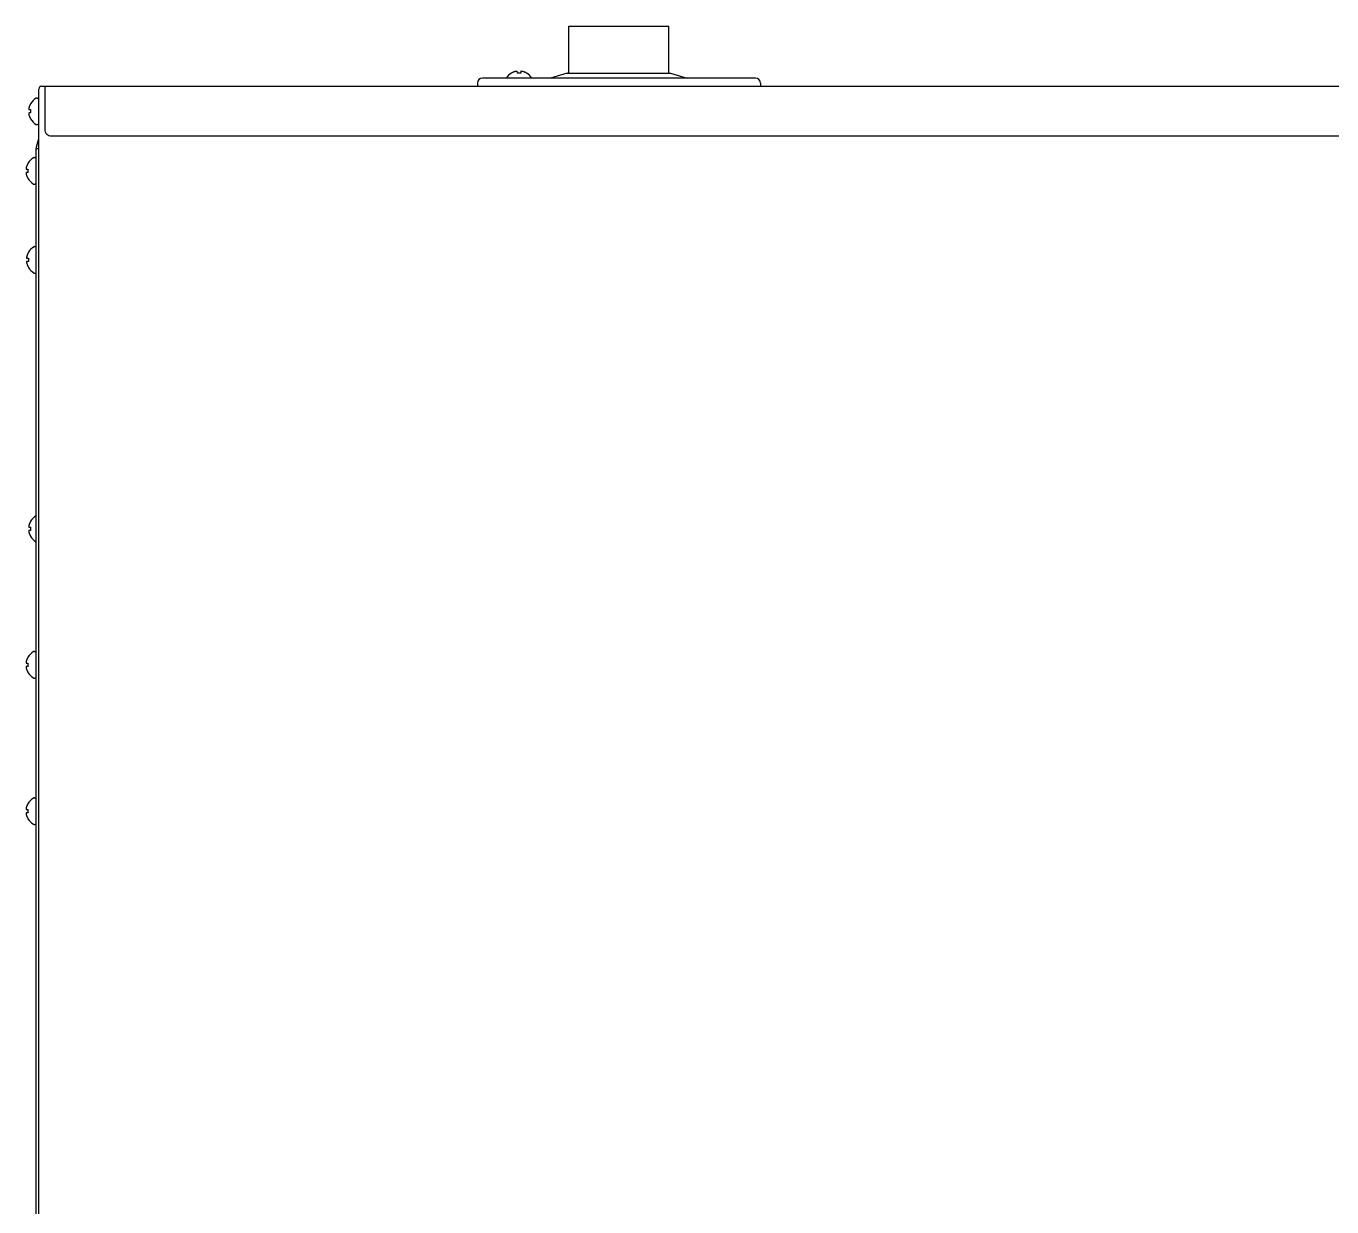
# Model space of a CAD drawing. Header units: millimetres. Extents: x 7025 to 12152, y 3757 to 7444.
# Drawn here: x 11309.3 to 11701.5, y 5937.1 to 6291.8 of the extents above; entities that cross this region are included whole.
import ezdxf

# ---------------------------------------------------------------- set-up
doc = ezdxf.new("R2010")
doc.units = ezdxf.units.MM
doc.header["$LTSCALE"] = 346.5
doc.layers.get('0').update_dxf_attribs({"linetype": 'CONTINUOUS'})
doc.layers.add('GEOM', color=7, linetype='CONTINUOUS')

msp = doc.modelspace()

# ---------------------------------------------------------------- linework, layer by layer
at = {"color": 7, "linetype": 'Continuous'}
for p, q in [((11313.16, 5616.3), (11313.16, 6272.9)), ((11312.36, 5766.64), (11312.36, 6255.04)), ((11310.16, 6141.3), (11310.71, 6141.3)), ((11310.68, 6143.1), (11310.71, 6143.1)), ((11310.71, 6140.3), (11310.16, 6140.3)), ((11310.71, 6138.5), (11310.68, 6138.5)), ((11309.88, 6102.26), (11309.91, 6102.26)), ((11311.76, 6103.96), (11311.96, 6103.96)), ((11309.36, 6100.46), (11309.91, 6100.46)), ((11309.91, 6099.46), (11309.36, 6099.46)), ((11309.91, 6097.66), (11309.88, 6097.66)), ((11311.76, 6095.96), (11311.96, 6095.96)), ((11309.88, 6058.3), (11309.91, 6058.3)), ((11311.76, 6060), (11311.96, 6060)), ((11309.36, 6056.5), (11309.91, 6056.5)), ((11309.91, 6055.5), (11309.36, 6055.5)), ((11309.91, 6053.7), (11309.88, 6053.7)), ((11311.76, 6052), (11311.96, 6052))]:
    msp.add_line(p, q, dxfattribs=at)
for centre, radius, start, end in [((11314.78, 6140.6), 4.8, 120.3012, 148.6273), ((11312.13, 6141.55), 1.98, 174.8627, 175.7144), ((11312.12, 6141.55), 1.97, 175.714, 176.9766), ((11312.11, 6141.55), 1.96, 176.9771, 178.0037), ((11312.1, 6141.55), 1.95, 178.0037, 179.0738), ((11312.1, 6141.55), 1.95, 179.0741, 181.1541), ((11312.1, 6141.55), 1.95, 181.1545, 182.3767), ((11312.11, 6141.55), 1.96, 182.3765, 183.2159), ((11312.12, 6141.55), 1.97, 183.2167, 184.6016), ((11312.13, 6141.55), 1.98, 184.6009, 185.2558), ((11314.66, 6140.65), 4.64, 163.6036, 165.6824), ((11312.15, 6141.54), 2.01, 172.7256, 174.8598), ((11312.15, 6141.55), 2.01, 185.2585, 187.2741), ((11314.69, 6140.64), 4.67, 162.6228, 163.6051), ((11314.7, 6140.64), 4.68, 161.535, 162.6227), ((11314.72, 6140.63), 4.7, 159.4813, 161.5344), ((11314.73, 6140.63), 4.72, 158.9977, 159.4819), ((11314.74, 6140.62), 4.72, 157.4524, 158.9975), ((11314.74, 6140.62), 4.73, 156.6826, 157.4526), ((11314.75, 6140.62), 4.73, 155.4278, 156.6825), ((11314.75, 6140.62), 4.74, 154.4598, 155.4278), ((11314.76, 6140.62), 4.74, 153.3188, 154.4598), ((11314.76, 6140.61), 4.75, 151.9926, 153.3187), ((11314.76, 6140.61), 4.75, 151.0316, 151.9926), ((11314.77, 6140.61), 4.75, 148.4659, 151.0313), ((11314.47, 6140.8), 3.79, 172.4013, 179.9911), ((11314.47, 6140.8), 3.79, 180.0089, 187.5987), ((11312.13, 6140.05), 1.98, 174.7442, 175.3991), ((11312.12, 6140.05), 1.97, 175.3984, 176.7833), ((11312.11, 6140.05), 1.96, 176.7841, 177.6235), ((11312.1, 6140.05), 1.96, 177.6234, 178.8455), ((11312.1, 6140.05), 1.95, 178.8459, 180.9258), ((11312.1, 6140.05), 1.95, 180.9261, 181.9964), ((11312.11, 6140.05), 1.96, 181.9964, 183.0228), ((11312.12, 6140.05), 1.97, 183.0233, 184.286), ((11312.13, 6140.05), 1.98, 184.2856, 185.1372), ((11312.15, 6140.04), 2.01, 172.7259, 174.7415), ((11312.15, 6140.05), 2.01, 185.1401, 187.2744), ((11314.66, 6140.94), 4.64, 194.3176, 196.3964), ((11314.69, 6140.95), 4.67, 196.3949, 197.3772), ((11314.7, 6140.96), 4.68, 197.3773, 198.465), ((11314.72, 6140.96), 4.7, 198.4656, 200.5187), ((11314.73, 6140.97), 4.72, 200.5181, 201.0023), ((11314.74, 6140.97), 4.72, 201.0025, 202.5476), ((11314.74, 6140.97), 4.73, 202.5474, 203.3174), ((11314.75, 6140.98), 4.73, 203.3175, 204.5722), ((11314.75, 6140.98), 4.74, 204.5722, 205.5402), ((11314.76, 6140.98), 4.74, 205.5402, 206.6812), ((11314.76, 6140.98), 4.75, 206.6813, 208.0074), ((11314.76, 6140.98), 4.75, 208.0074, 208.9684), ((11314.77, 6140.98), 4.75, 208.9687, 211.5341), ((11314.78, 6141), 4.8, 211.3727, 239.6988), ((11313.9, 6099.8), 4.68, 161.535, 162.6227), ((11313.92, 6099.8), 4.7, 159.4813, 161.5344), ((11313.93, 6099.79), 4.72, 158.9977, 159.4819), ((11313.94, 6099.79), 4.72, 157.4524, 158.9975), ((11313.94, 6099.79), 4.73, 156.6826, 157.4526), ((11313.95, 6099.79), 4.73, 155.4278, 156.6825), ((11313.95, 6099.78), 4.74, 154.4598, 155.4278), ((11313.96, 6099.78), 4.74, 153.3188, 154.4598), ((11313.96, 6099.78), 4.75, 151.9926, 153.3187), ((11313.96, 6099.78), 4.75, 151.0316, 151.9926), ((11313.97, 6099.78), 4.75, 148.4659, 151.0313), ((11313.98, 6099.77), 4.8, 120.3012, 148.6273), ((11311.76, 6103.56), 0.4, 90, 120.3012), ((11311.96, 6103.56), 0.4, 0, 90), ((11311.33, 6100.71), 1.98, 174.8627, 175.7144), ((11311.32, 6100.71), 1.97, 175.714, 176.9766), ((11311.31, 6100.71), 1.96, 176.9771, 178.0037), ((11311.3, 6100.71), 1.95, 178.0037, 179.0738), ((11311.3, 6100.71), 1.95, 179.0741, 181.1541), ((11311.3, 6100.71), 1.95, 181.1545, 182.3767), ((11311.31, 6100.71), 1.96, 182.3765, 183.2159), ((11311.32, 6100.72), 1.97, 183.2167, 184.6016), ((11311.33, 6100.72), 1.98, 184.6009, 185.2558), ((11311.33, 6099.21), 1.98, 174.7442, 175.3991), ((11311.32, 6099.21), 1.97, 175.3984, 176.7833), ((11311.31, 6099.21), 1.96, 176.7841, 177.6235), ((11311.3, 6099.21), 1.96, 177.6234, 178.8455), ((11311.3, 6099.21), 1.95, 178.8459, 180.9258), ((11311.3, 6099.21), 1.95, 180.9261, 181.9964), ((11311.31, 6099.21), 1.96, 181.9964, 183.0228), ((11311.32, 6099.21), 1.97, 183.0233, 184.286), ((11311.33, 6099.22), 1.98, 184.2856, 185.1372), ((11313.86, 6099.82), 4.64, 163.6036, 165.6824), ((11311.35, 6100.71), 2.01, 172.7256, 174.8598), ((11311.35, 6100.72), 2.01, 185.2585, 187.2741), ((11311.35, 6099.21), 2.01, 172.7259, 174.7415), ((11311.35, 6099.22), 2.01, 185.1401, 187.2744), ((11313.86, 6100.11), 4.64, 194.3176, 196.3964), ((11313.89, 6099.81), 4.67, 162.6228, 163.6051), ((11313.89, 6100.12), 4.67, 196.3949, 197.3772), ((11313.9, 6100.12), 4.68, 197.3773, 198.465), ((11313.92, 6100.13), 4.7, 198.4656, 200.5187), ((11313.93, 6100.13), 4.72, 200.5181, 201.0023), ((11313.94, 6100.14), 4.72, 201.0025, 202.5476), ((11313.94, 6100.14), 4.73, 202.5474, 203.3174), ((11313.95, 6100.14), 4.73, 203.3175, 204.5722), ((11313.95, 6100.14), 4.74, 204.5722, 205.5402), ((11313.96, 6100.15), 4.74, 205.5402, 206.6812), ((11313.96, 6100.15), 4.75, 206.6813, 208.0074), ((11313.96, 6100.15), 4.75, 208.0074, 208.9684), ((11313.97, 6100.15), 4.75, 208.9687, 211.5341), ((11313.67, 6099.96), 3.79, 172.4013, 179.9911), ((11313.67, 6099.96), 3.79, 180.0089, 187.5987), ((11313.98, 6100.16), 4.8, 211.3727, 239.6988), ((11311.76, 6096.36), 0.4, 239.6988, 270), ((11311.96, 6096.36), 0.4, 270, 0), ((11313.97, 6055.81), 4.75, 148.4659, 151.0313), ((11313.98, 6055.8), 4.8, 120.3012, 148.6273), ((11311.76, 6059.6), 0.4, 90, 120.3012), ((11311.96, 6059.6), 0.4, 0, 90), ((11311.33, 6056.75), 1.98, 174.8627, 175.7144), ((11311.32, 6056.75), 1.97, 175.714, 176.9766), ((11311.31, 6056.75), 1.96, 176.9771, 178.0037), ((11311.3, 6056.75), 1.95, 178.0037, 179.0738), ((11311.3, 6056.75), 1.95, 179.0741, 181.1541), ((11311.3, 6056.75), 1.95, 181.1545, 182.3767), ((11311.31, 6056.75), 1.96, 182.3765, 183.2159), ((11311.32, 6056.75), 1.97, 183.2167, 184.6016), ((11311.33, 6056.75), 1.98, 184.6009, 185.2558), ((11311.33, 6055.25), 1.98, 174.7442, 175.3991), ((11311.32, 6055.25), 1.97, 175.3984, 176.7833), ((11311.31, 6055.25), 1.96, 176.7841, 177.6235), ((11311.3, 6055.25), 1.96, 177.6234, 178.8455), ((11311.3, 6055.25), 1.95, 178.8459, 180.9258), ((11311.3, 6055.25), 1.95, 180.9261, 181.9964), ((11311.31, 6055.25), 1.96, 181.9964, 183.0228), ((11311.32, 6055.25), 1.97, 183.0233, 184.286), ((11311.33, 6055.25), 1.98, 184.2856, 185.1372), ((11313.86, 6055.85), 4.64, 163.6036, 165.6824), ((11311.35, 6056.74), 2.01, 172.7256, 174.8598), ((11311.35, 6056.75), 2.01, 185.2585, 187.2741), ((11311.35, 6055.24), 2.01, 172.7259, 174.7415), ((11311.35, 6055.25), 2.01, 185.1401, 187.2744), ((11313.86, 6056.14), 4.64, 194.3176, 196.3964), ((11313.89, 6055.84), 4.67, 162.6228, 163.6051), ((11313.89, 6056.15), 4.67, 196.3949, 197.3772), ((11313.9, 6055.84), 4.68, 161.535, 162.6227), ((11313.9, 6056.16), 4.68, 197.3773, 198.465), ((11313.92, 6055.83), 4.7, 159.4813, 161.5344), ((11313.92, 6056.16), 4.7, 198.4656, 200.5187), ((11313.93, 6055.83), 4.72, 158.9977, 159.4819), ((11313.93, 6056.17), 4.72, 200.5181, 201.0023), ((11313.94, 6055.82), 4.72, 157.4524, 158.9975), ((11313.94, 6056.17), 4.72, 201.0025, 202.5476), ((11313.94, 6055.82), 4.73, 156.6826, 157.4526), ((11313.94, 6056.17), 4.73, 202.5474, 203.3174), ((11313.95, 6055.82), 4.73, 155.4278, 156.6825), ((11313.95, 6056.18), 4.73, 203.3175, 204.5722), ((11313.95, 6055.82), 4.74, 154.4598, 155.4278), ((11313.95, 6056.18), 4.74, 204.5722, 205.5402), ((11313.96, 6055.82), 4.74, 153.3188, 154.4598), ((11313.96, 6055.81), 4.75, 151.9926, 153.3187), ((11313.96, 6055.81), 4.75, 151.0316, 151.9926), ((11313.67, 6056), 3.79, 172.4013, 179.9911), ((11313.67, 6056), 3.79, 180.0089, 187.5987), ((11313.96, 6056.18), 4.74, 205.5402, 206.6812), ((11313.96, 6056.18), 4.75, 206.6813, 208.0074), ((11313.96, 6056.18), 4.75, 208.0074, 208.9684), ((11313.97, 6056.18), 4.75, 208.9687, 211.5341), ((11313.98, 6056.2), 4.8, 211.3727, 239.6988), ((11311.76, 6052.4), 0.4, 239.6988, 270), ((11311.96, 6052.4), 0.4, 270, 0)]:
    msp.add_arc(centre, radius, start, end, dxfattribs=at)
at = {"layer": 'GEOM', "color": 7, "linetype": 'Continuous'}
for p, q in [((11472.36, 6277.7), (11472.36, 6291.8)), ((11472.36, 6291.8), (11502.36, 6291.8)), ((11502.36, 6277.7), (11502.36, 6291.8)), ((11456.86, 6277.64), (11456.86, 6278.19)), ((11457.86, 6278.19), (11457.86, 6277.64)), ((11313.96, 6273.79), (12010.56, 6273.8)), ((11314.96, 6273.8), (11314.96, 6260.79)), ((11444.86, 6274.7), (11444.86, 6273.7)), ((11528.36, 6276.2), (11446.36, 6276.2)), ((11455.06, 6277.64), (11455.06, 6277.68)), ((11459.66, 6277.68), (11459.66, 6277.64)), ((11471.86, 6277.7), (11466.86, 6276.2)), ((11471.86, 6277.7), (11502.86, 6277.7)), ((11502.86, 6277.7), (11507.86, 6276.2)), ((11529.86, 6274.7), (11529.86, 6273.7)), ((11312.56, 6270.2), (11312.76, 6270.2)), ((11310.16, 6266.7), (11310.71, 6266.7)), ((11310.68, 6268.5), (11310.71, 6268.5)), ((11310.71, 6265.7), (11310.16, 6265.7)), ((11310.71, 6263.9), (11310.68, 6263.9)), ((11312.56, 6262.2), (11312.76, 6262.2)), ((11316.96, 6258.8), (12008.56, 6258.8)), ((11312.36, 6255.04), (11313.16, 6255.04)), ((11312.43, 6255.54), (11313.16, 6258.05)), ((11312.43, 6255.54), (11313.16, 6258.05)), ((11309.88, 6250.6), (11309.91, 6250.6)), ((11311.76, 6252.3), (11311.96, 6252.3)), ((11309.36, 6248.8), (11309.91, 6248.8)), ((11309.91, 6247.8), (11309.36, 6247.8)), ((11309.91, 6246), (11309.88, 6246)), ((11311.76, 6244.3), (11311.96, 6244.3)), ((11310.04, 6223.88), (11310.07, 6223.88)), ((11311.92, 6225.58), (11312.12, 6225.58)), ((11309.52, 6222.08), (11310.07, 6222.08)), ((11310.07, 6221.08), (11309.52, 6221.08)), ((11310.07, 6219.28), (11310.04, 6219.28)), ((11311.92, 6217.58), (11312.12, 6217.58))]:
    msp.add_line(p, q, dxfattribs=at)
for centre, radius, start, end in [((11457.55, 6273.59), 4.75, 118.9687, 121.5341), ((11457.54, 6273.59), 4.75, 118.0074, 118.9684), ((11457.54, 6273.6), 4.75, 116.6813, 118.0074), ((11457.54, 6273.6), 4.74, 115.5402, 116.6812), ((11457.54, 6273.6), 4.74, 114.5722, 115.5402), ((11457.54, 6273.61), 4.73, 113.3175, 114.5722), ((11457.53, 6273.61), 4.73, 112.5474, 113.3174), ((11457.53, 6273.62), 4.72, 111.0025, 112.5476), ((11457.53, 6273.63), 4.72, 110.5181, 111.0023), ((11457.53, 6273.64), 4.7, 108.4656, 110.5187), ((11457.52, 6273.65), 4.68, 107.3773, 108.465), ((11457.51, 6273.67), 4.67, 106.3949, 107.3772), ((11457.51, 6273.7), 4.64, 104.3176, 106.3964), ((11456.61, 6276.2), 2.01, 95.1401, 97.2744), ((11456.61, 6276.23), 1.98, 94.2856, 95.1372), ((11456.61, 6276.24), 1.97, 93.0233, 94.286), ((11456.61, 6276.25), 1.96, 91.9964, 93.0228), ((11456.61, 6276.26), 1.95, 90.9261, 91.9964), ((11456.61, 6276.26), 1.95, 88.8459, 90.9258), ((11456.61, 6276.25), 1.96, 87.6234, 88.8455), ((11456.61, 6276.25), 1.96, 86.7841, 87.6235), ((11456.61, 6276.24), 1.97, 85.3984, 86.7833), ((11456.61, 6276.22), 1.98, 84.7442, 85.3991), ((11456.6, 6276.2), 2.01, 82.7259, 84.7415), ((11458.11, 6276.2), 2.01, 95.2585, 97.2741), ((11458.11, 6276.22), 1.98, 94.6009, 95.2558), ((11458.11, 6276.24), 1.97, 93.2167, 94.6016), ((11458.11, 6276.25), 1.96, 92.3765, 93.2159), ((11458.11, 6276.25), 1.95, 91.1545, 92.3767), ((11458.11, 6276.26), 1.95, 89.0741, 91.1541), ((11458.11, 6276.26), 1.95, 88.0037, 89.0738), ((11458.11, 6276.25), 1.96, 86.9771, 88.0037), ((11458.11, 6276.24), 1.97, 85.714, 86.9766), ((11458.11, 6276.23), 1.98, 84.8627, 85.7144), ((11458.1, 6276.2), 2.01, 82.7256, 84.8598), ((11457.21, 6273.7), 4.64, 73.6036, 75.6824), ((11457.2, 6273.67), 4.67, 72.6228, 73.6051), ((11457.2, 6273.65), 4.68, 71.535, 72.6227), ((11457.19, 6273.64), 4.7, 69.4813, 71.5344), ((11457.19, 6273.63), 4.72, 68.9977, 69.4819), ((11457.19, 6273.62), 4.72, 67.4524, 68.9975), ((11457.18, 6273.61), 4.73, 66.6826, 67.4526), ((11457.18, 6273.61), 4.73, 65.4278, 66.6825), ((11457.18, 6273.6), 4.74, 64.4598, 65.4278), ((11457.18, 6273.6), 4.74, 63.3188, 64.4598), ((11457.18, 6273.6), 4.75, 61.9926, 63.3187), ((11457.17, 6273.59), 4.75, 61.0316, 61.9926), ((11457.17, 6273.59), 4.75, 58.4659, 61.0313), ((11314.06, 6272.9), 0.9, 96.3341, 180), ((11446.36, 6274.7), 1.5, 90, 180), ((11457.56, 6273.58), 4.8, 121.3727, 146.7752), ((11457.36, 6273.89), 3.79, 90.0089, 97.5987), ((11457.36, 6273.89), 3.79, 82.4013, 89.9911), ((11457.16, 6273.58), 4.8, 33.2248, 58.6273), ((11528.36, 6274.7), 1.5, 0, 90), ((11314.78, 6266), 4.8, 120.3012, 148.6273), ((11312.56, 6269.8), 0.4, 90, 120.3012), ((11312.76, 6269.8), 0.4, 0, 90), ((11312.13, 6266.95), 1.98, 174.8627, 175.7144), ((11312.12, 6266.95), 1.97, 175.714, 176.9766), ((11312.11, 6266.95), 1.96, 176.9771, 178.0037), ((11312.1, 6266.95), 1.95, 178.0037, 179.0738), ((11312.1, 6266.95), 1.95, 179.0741, 181.1541), ((11312.1, 6266.95), 1.95, 181.1545, 182.3767), ((11312.11, 6266.95), 1.96, 182.3765, 183.2159), ((11312.12, 6266.95), 1.97, 183.2167, 184.6016), ((11312.13, 6266.95), 1.98, 184.6009, 185.2558), ((11314.66, 6266.05), 4.64, 163.6036, 165.6824), ((11312.15, 6266.94), 2.01, 172.7256, 174.8598), ((11312.15, 6266.95), 2.01, 185.2585, 187.2741), ((11314.69, 6266.04), 4.67, 162.6228, 163.6051), ((11314.7, 6266.04), 4.68, 161.535, 162.6227), ((11314.72, 6266.03), 4.7, 159.4813, 161.5344), ((11314.73, 6266.03), 4.72, 158.9977, 159.4819), ((11314.74, 6266.02), 4.72, 157.4524, 158.9975), ((11314.74, 6266.02), 4.73, 156.6826, 157.4526), ((11314.75, 6266.02), 4.73, 155.4278, 156.6825), ((11314.75, 6266.02), 4.74, 154.4598, 155.4278), ((11314.76, 6266.02), 4.74, 153.3188, 154.4598), ((11314.76, 6266.01), 4.75, 151.9926, 153.3187), ((11314.76, 6266.01), 4.75, 151.0316, 151.9926), ((11314.77, 6266.01), 4.75, 148.4659, 151.0313), ((11314.47, 6266.2), 3.79, 172.4013, 179.9911), ((11314.47, 6266.2), 3.79, 180.0089, 187.5987), ((11312.13, 6265.45), 1.98, 174.7442, 175.3991), ((11312.12, 6265.45), 1.97, 175.3984, 176.7833), ((11312.11, 6265.45), 1.96, 176.7841, 177.6235), ((11312.1, 6265.45), 1.96, 177.6234, 178.8455), ((11312.1, 6265.45), 1.95, 178.8459, 180.9258), ((11312.1, 6265.45), 1.95, 180.9261, 181.9964), ((11312.11, 6265.45), 1.96, 181.9964, 183.0228), ((11312.12, 6265.45), 1.97, 183.0233, 184.286), ((11312.13, 6265.45), 1.98, 184.2856, 185.1372), ((11312.15, 6265.44), 2.01, 172.7259, 174.7415), ((11312.15, 6265.45), 2.01, 185.1401, 187.2744), ((11314.66, 6266.34), 4.64, 194.3176, 196.3964), ((11314.69, 6266.35), 4.67, 196.3949, 197.3772), ((11314.7, 6266.36), 4.68, 197.3773, 198.465), ((11314.72, 6266.36), 4.7, 198.4656, 200.5187), ((11314.73, 6266.37), 4.72, 200.5181, 201.0023), ((11314.74, 6266.37), 4.72, 201.0025, 202.5476), ((11314.74, 6266.37), 4.73, 202.5474, 203.3174), ((11314.75, 6266.38), 4.73, 203.3175, 204.5722), ((11314.75, 6266.38), 4.74, 204.5722, 205.5402), ((11314.76, 6266.38), 4.74, 205.5402, 206.6812), ((11314.76, 6266.38), 4.75, 206.6813, 208.0074), ((11314.76, 6266.38), 4.75, 208.0074, 208.9684), ((11314.77, 6266.38), 4.75, 208.9687, 211.5341), ((11314.78, 6266.4), 4.8, 211.3727, 239.6988), ((11312.56, 6262.6), 0.4, 239.6988, 270), ((11312.76, 6262.6), 0.4, 270, 0), ((11314.16, 6255.04), 1.8, 163.7798, 180), ((11314.16, 6255.04), 1.8, 163.7798, 174.5617), ((11313.96, 6248.11), 4.75, 151.9926, 153.3187), ((11313.96, 6248.11), 4.75, 151.0316, 151.9926), ((11313.97, 6248.11), 4.75, 148.4659, 151.0313), ((11313.98, 6248.1), 4.8, 120.3012, 148.6273), ((11311.76, 6251.9), 0.4, 90, 120.3012), ((11311.96, 6251.9), 0.4, 0, 90), ((11311.33, 6249.05), 1.98, 174.8627, 175.7144), ((11311.32, 6249.05), 1.97, 175.714, 176.9766), ((11311.31, 6249.05), 1.96, 176.9771, 178.0037), ((11311.3, 6249.05), 1.95, 178.0037, 179.0738), ((11311.3, 6249.05), 1.95, 179.0741, 181.1541), ((11311.3, 6249.05), 1.95, 181.1545, 182.3767), ((11311.31, 6249.05), 1.96, 182.3765, 183.2159), ((11311.32, 6249.05), 1.97, 183.2167, 184.6016), ((11311.33, 6249.05), 1.98, 184.6009, 185.2558), ((11311.33, 6247.55), 1.98, 174.7442, 175.3991), ((11311.32, 6247.55), 1.97, 175.3984, 176.7833), ((11311.31, 6247.55), 1.96, 176.7841, 177.6235), ((11311.3, 6247.55), 1.96, 177.6234, 178.8455), ((11311.3, 6247.55), 1.95, 178.8459, 180.9258), ((11311.3, 6247.55), 1.95, 180.9261, 181.9964), ((11311.31, 6247.55), 1.96, 181.9964, 183.0228), ((11311.32, 6247.55), 1.97, 183.0233, 184.286), ((11311.33, 6247.55), 1.98, 184.2856, 185.1372), ((11313.86, 6248.15), 4.64, 163.6036, 165.6824), ((11311.35, 6249.04), 2.01, 172.7256, 174.8598), ((11311.35, 6249.05), 2.01, 185.2585, 187.2741), ((11311.35, 6247.54), 2.01, 172.7259, 174.7415), ((11311.35, 6247.55), 2.01, 185.1401, 187.2744), ((11313.86, 6248.44), 4.64, 194.3176, 196.3964), ((11313.89, 6248.14), 4.67, 162.6228, 163.6051), ((11313.89, 6248.45), 4.67, 196.3949, 197.3772), ((11313.9, 6248.14), 4.68, 161.535, 162.6227), ((11313.9, 6248.46), 4.68, 197.3773, 198.465), ((11313.92, 6248.13), 4.7, 159.4813, 161.5344), ((11313.92, 6248.46), 4.7, 198.4656, 200.5187), ((11313.93, 6248.13), 4.72, 158.9977, 159.4819), ((11313.93, 6248.47), 4.72, 200.5181, 201.0023), ((11313.94, 6248.12), 4.72, 157.4524, 158.9975), ((11313.94, 6248.47), 4.72, 201.0025, 202.5476), ((11313.94, 6248.12), 4.73, 156.6826, 157.4526), ((11313.94, 6248.47), 4.73, 202.5474, 203.3174), ((11313.95, 6248.12), 4.73, 155.4278, 156.6825), ((11313.95, 6248.48), 4.73, 203.3175, 204.5722), ((11313.95, 6248.12), 4.74, 154.4598, 155.4278), ((11313.95, 6248.48), 4.74, 204.5722, 205.5402), ((11313.96, 6248.12), 4.74, 153.3188, 154.4598), ((11313.96, 6248.48), 4.74, 205.5402, 206.6812), ((11313.96, 6248.48), 4.75, 206.6813, 208.0074), ((11313.67, 6248.3), 3.79, 172.4013, 179.9911), ((11313.67, 6248.3), 3.79, 180.0089, 187.5987), ((11313.96, 6248.48), 4.75, 208.0074, 208.9684), ((11313.97, 6248.48), 4.75, 208.9687, 211.5341), ((11313.98, 6248.5), 4.8, 211.3727, 239.6988), ((11311.76, 6244.7), 0.4, 239.6988, 270), ((11311.96, 6244.7), 0.4, 270, 0), ((11314.04, 6221.43), 4.67, 162.6228, 163.6051), ((11314.06, 6221.42), 4.68, 161.535, 162.6227), ((11314.08, 6221.42), 4.7, 159.4813, 161.5344), ((11314.09, 6221.41), 4.72, 158.9977, 159.4819), ((11314.1, 6221.41), 4.72, 157.4524, 158.9975), ((11314.1, 6221.41), 4.73, 156.6826, 157.4526), ((11314.11, 6221.41), 4.73, 155.4278, 156.6825), ((11314.11, 6221.4), 4.74, 154.4598, 155.4278), ((11314.12, 6221.4), 4.74, 153.3188, 154.4598), ((11314.12, 6221.4), 4.75, 151.9926, 153.3187), ((11314.12, 6221.4), 4.75, 151.0316, 151.9926), ((11314.12, 6221.4), 4.75, 148.4659, 151.0313), ((11314.14, 6221.38), 4.8, 120.3012, 148.6273), ((11311.92, 6225.18), 0.4, 90, 120.3012), ((11312.12, 6225.18), 0.4, 52.1278, 90), ((11311.51, 6222.33), 2.01, 172.7256, 174.8598), ((11311.49, 6222.33), 1.98, 174.8627, 175.7144), ((11311.48, 6222.33), 1.97, 175.714, 176.9766), ((11311.46, 6222.33), 1.96, 176.9771, 178.0037), ((11311.46, 6222.33), 1.95, 178.0037, 179.0738), ((11311.46, 6222.33), 1.95, 179.0741, 181.1541), ((11311.46, 6222.33), 1.95, 181.1545, 182.3767), ((11311.47, 6222.33), 1.96, 182.3765, 183.2159), ((11311.48, 6222.33), 1.97, 183.2167, 184.6016), ((11311.49, 6222.34), 1.98, 184.6009, 185.2558), ((11311.51, 6222.34), 2.01, 185.2585, 187.2741), ((11311.51, 6220.83), 2.01, 172.7259, 174.7415), ((11311.49, 6220.83), 1.98, 174.7442, 175.3991), ((11311.48, 6220.83), 1.97, 175.3984, 176.7833), ((11311.47, 6220.83), 1.96, 176.7841, 177.6235), ((11311.46, 6220.83), 1.96, 177.6234, 178.8455), ((11311.46, 6220.83), 1.95, 178.8459, 180.9258), ((11311.46, 6220.83), 1.95, 180.9261, 181.9964), ((11311.47, 6220.83), 1.96, 181.9964, 183.0228), ((11311.48, 6220.83), 1.97, 183.0233, 184.286), ((11311.49, 6220.84), 1.98, 184.2856, 185.1372), ((11311.51, 6220.84), 2.01, 185.1401, 187.2744), ((11314.01, 6221.44), 4.64, 163.6036, 165.6824), ((11314.01, 6221.73), 4.64, 194.3176, 196.3964), ((11314.04, 6221.74), 4.67, 196.3949, 197.3772), ((11314.06, 6221.74), 4.68, 197.3773, 198.465), ((11314.08, 6221.75), 4.7, 198.4656, 200.5187), ((11314.09, 6221.75), 4.72, 200.5181, 201.0023), ((11314.1, 6221.76), 4.72, 201.0025, 202.5476), ((11314.1, 6221.76), 4.73, 202.5474, 203.3174), ((11314.11, 6221.76), 4.73, 203.3175, 204.5722), ((11314.11, 6221.76), 4.74, 204.5722, 205.5402), ((11314.12, 6221.77), 4.74, 205.5402, 206.6812), ((11314.12, 6221.77), 4.75, 206.6813, 208.0074), ((11314.12, 6221.77), 4.75, 208.0074, 208.9684), ((11314.12, 6221.77), 4.75, 208.9687, 211.5341), ((11313.82, 6221.58), 3.79, 172.4013, 179.9911), ((11313.82, 6221.58), 3.79, 180.0089, 187.5987), ((11314.14, 6221.78), 4.8, 211.3727, 239.6988), ((11311.92, 6217.98), 0.4, 239.6988, 270), ((11312.12, 6217.98), 0.4, 270, 307.8722)]:
    msp.add_arc(centre, radius, start, end, dxfattribs=at)
msp.add_open_spline([(11314.96, 6260.79), (11314.96, 6260.53), (11315.06, 6260.01), (11315.51, 6259.35), (11316.17, 6258.9), (11316.7, 6258.8), (11316.96, 6258.8)], degree=3, knots=[0, 0, 0, 0, 0.249842, 0.499776, 0.749842, 1, 1, 1, 1], dxfattribs=at)

doc.saveas('drawing.dxf')
